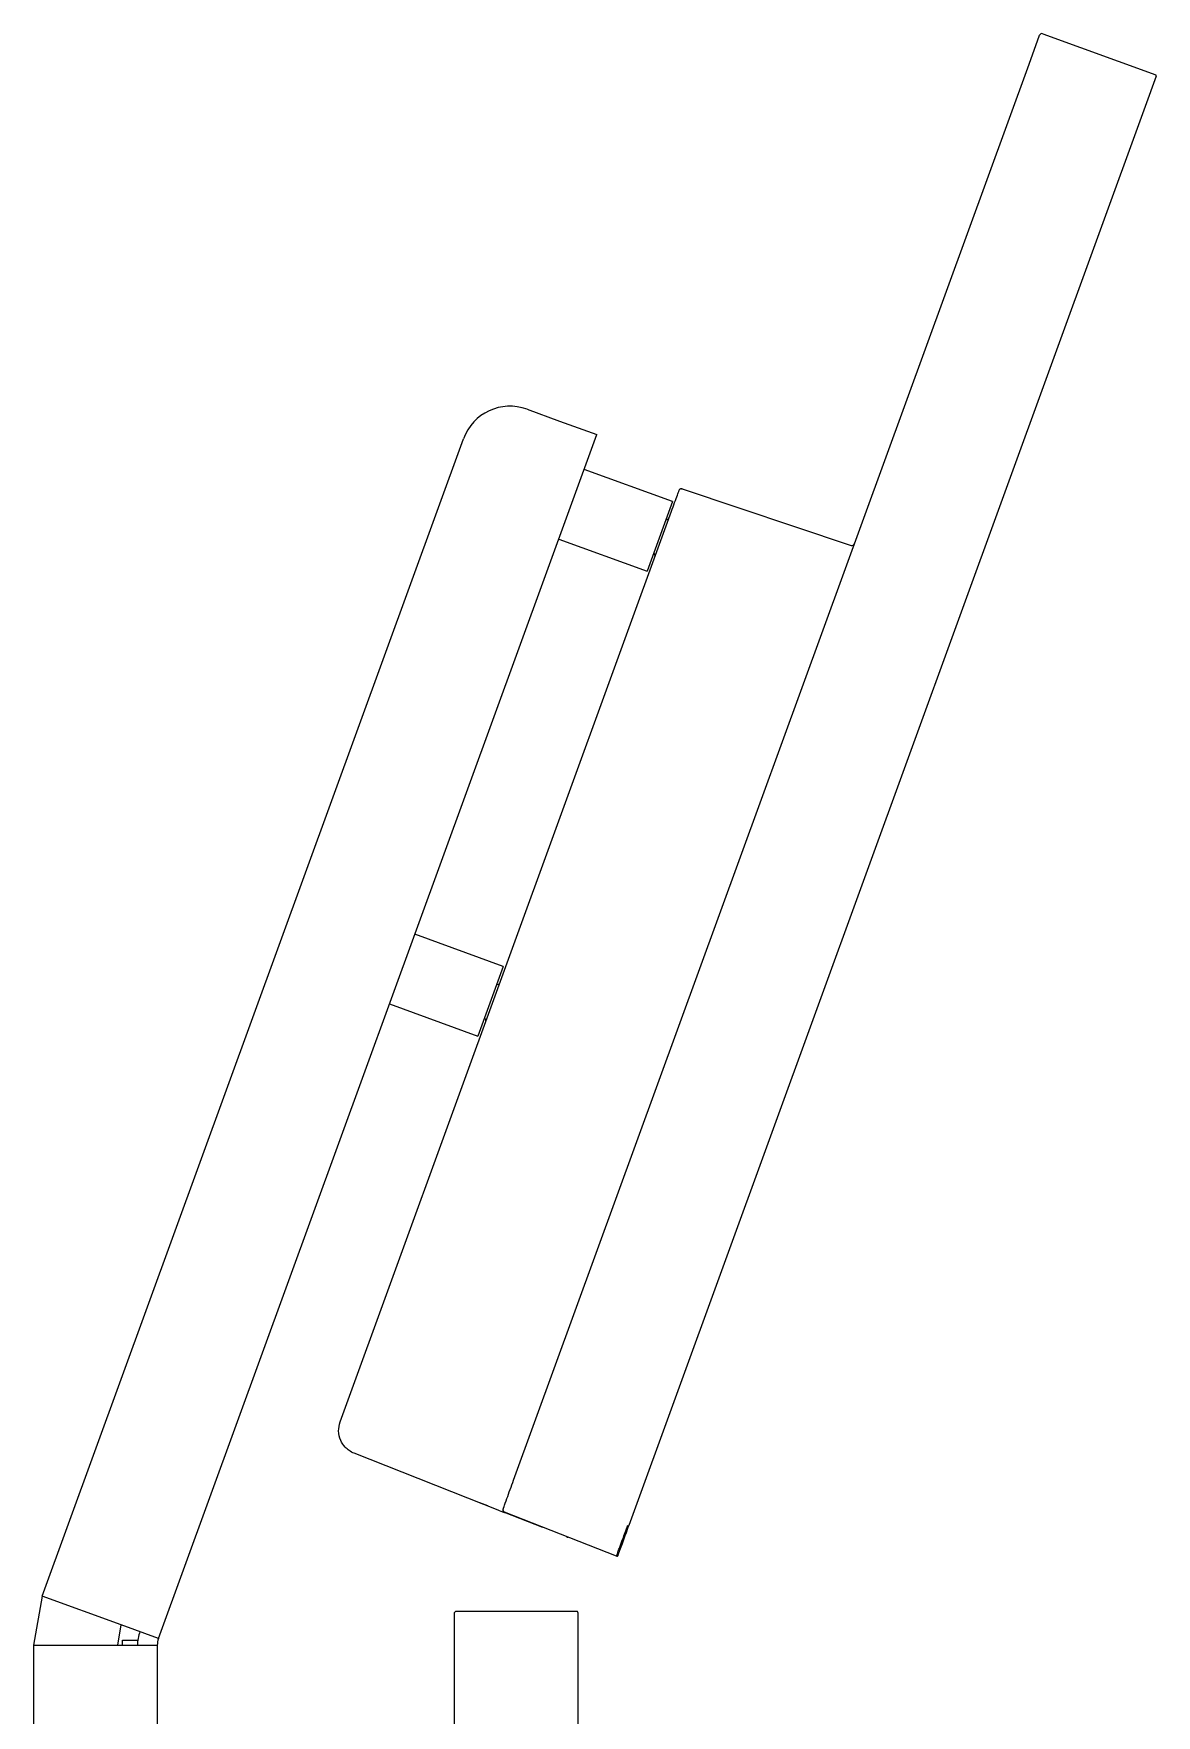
# Model space of a CAD drawing. Extents: x 28911 to 70911, y -59 to 29641.
# Drawn here: x 44113 to 44339.9, y 7515.1 to 7855 of the extents above; entities that cross this region are included whole.
import ezdxf

# ---------------------------------------------------------------- set-up
doc = ezdxf.new("R2010")
doc.units = 0
doc.header["$LTSCALE"] = 300
doc.header["$MEASUREMENT"] = 0

# ---------------------------------------------------------------- blocks, each defined once
blk = doc.blocks.new('A$C714e681e')
at = {"color": 7, "linetype": 'Continuous', "lineweight": 25}
for p, q in [((6336.87, 2015.55), (6338.99, 2021.37)), ((6339.64, 2021.67), (6362.47, 2013.36)), ((6232.68, 1729.26), (6336.87, 2015.55)), ((6362.59, 2013.1), (6360.37, 2007)), ((6360.37, 2007), (6255.95, 1720.12)), ((6235.39, 1945.78), (6241.97, 1943.39)), ((6241.97, 1943.39), (6249.49, 1940.65)), ((6137.41, 1705.82), (6222.58, 1939.81)), ((6160.91, 1697.27), (6249.49, 1940.65)), ((6264.78, 1927.11), (6246.92, 1933.61)), ((6266.77, 1929.68), (6266.73, 1929.59)), ((6266.77, 1929.68), (6300.94, 1918.25)), ((6197.59, 1741.06), (6264.6, 1925.15)), ((6264.78, 1927.11), (6259.65, 1913.01)), ((6263.47, 1923.5), (6263.48, 1923.5)), ((6241.79, 1919.51), (6259.65, 1913.01)), ((6260.96, 1916.61), (6260.97, 1916.61)), ((6230.58, 1833.14), (6212.72, 1839.64)), ((6230.58, 1833.14), (6225.45, 1819.04)), ((6229.26, 1829.53), (6229.28, 1829.53)), ((6207.59, 1825.54), (6225.45, 1819.04)), ((6226.76, 1822.65), (6226.77, 1822.64)), ((6229.91, 1723.1), (6200.46, 1734.7)), ((6227.46, 1724.06), (6225.83, 1724.7)), ((6238.58, 1719.68), (6230.82, 1722.74)), ((6253.47, 1713.89), (6230.84, 1722.8)), ((6137.41, 1705.82), (6135.66, 1695.91)), ((6153.39, 1700.01), (6137.41, 1705.82)), ((6152.66, 1695.91), (6153.39, 1700.01)), ((6160.91, 1697.27), (6153.39, 1700.01)), ((6245.46, 1702.75), (6221.16, 1702.75)), ((6153.66, 1696.91), (6156.66, 1696.91)), ((6153.66, 1695.91), (6153.66, 1696.91)), ((6156.66, 1696.91), (6156.66, 1695.91)), ((6135.66, 1695.91), (6152.66, 1695.91)), ((6135.66, 1695.91), (6135.66, 1534.91)), ((6152.66, 1695.91), (6160.66, 1695.91)), ((6160.66, 1695.91), (6160.66, 1524.91)), ((6220.66, 1696.05), (6220.66, 1391.39)), ((6245.66, 1696.05), (6245.66, 1390.76))]:
    blk.add_line(p, q, dxfattribs=at)
at = {"color": 7, "linetype": 'Continuous', "lineweight": 25, "flags": 128}
blk.add_lwpolyline([(6266.14, 1929.38), (6266.18, 1929.47), (6266.23, 1929.54)], dxfattribs=at)
at = {"color": 7, "linetype": 'Continuous', "lineweight": 25}
for centre, radius, start, end in [((6339.46, 2021.2), 0.5, 70, 160), ((6362.4, 2013.17), 0.2, 340, 70), ((6231.97, 1936.39), 10, 70, 160), ((6266.61, 1929.21), 0.5, 71.5, 120.1892), ((6263.64, 1923.97), 0.5, 251.5, 340), ((6301.1, 1918.72), 0.5, 251.5, 340), ((6260.79, 1916.14), 0.5, 340, 68.5), ((6229.44, 1830), 0.5, 251.5, 340), ((6226.59, 1822.18), 0.5, 340, 68.5), ((6231, 1723.2), 0.5, 160, 248.5), ((6231.02, 1723.26), 0.5, 160, 200.0302), ((6231.02, 1723.26), 0.5, 216.8307, 248.5), ((6243.57, 1718.26), 0.5, 248.5, 277.6143), ((6253.54, 1714.07), 0.2, 248.5, 340), ((6221.16, 1702.25), 0.5, 90, 180), ((6245.46, 1702.55), 0.2, 0, 90), ((6164.66, 1695.91), 8, 160, 180), ((6164.66, 1695.91), 4, 160, 180)]:
    blk.add_arc(centre, radius, start, end, dxfattribs=at)
for points, knots in [([(6264.6, 1925.15), (6264.82, 1925.75), (6265.27, 1927), (6265.79, 1928.42), (6266.09, 1929.24), (6266.12, 1929.33), (6266.14, 1929.38)], [0, 0, 0, 0, 0.270293, 0.562418, 0.789704, 1, 1, 1, 1]), ([(6266.73, 1929.59), (6266.69, 1929.62), (6266.61, 1929.67), (6266.48, 1929.68), (6266.34, 1929.64), (6266.27, 1929.57), (6266.23, 1929.54)], [0, 0, 0, 0, 0.249576, 0.502072, 0.753646, 1, 1, 1, 1]), ([(6200.46, 1734.7), (6200.1, 1734.87), (6199.44, 1735.19), (6198.46, 1736.05), (6197.6, 1737.35), (6197.14, 1739.19), (6197.45, 1740.45), (6197.59, 1741.06)], [0, 0, 0, 0, 0.153244, 0.287933, 0.500825, 0.756935, 1, 1, 1, 1]), ([(6230.55, 1723.44), (6230.59, 1723.54), (6230.67, 1723.75), (6231.24, 1725.33), (6231.96, 1727.29), (6232.44, 1728.62), (6232.68, 1729.26)], [0, 0, 0, 0, 0.270219, 0.562375, 0.789702, 1, 1, 1, 1]), ([(6229.91, 1723.1), (6230.04, 1723.05), (6230.31, 1722.94), (6230.61, 1722.82), (6230.79, 1722.75), (6230.81, 1722.74), (6230.82, 1722.74)], [0, 0, 0, 0, 0.270633, 0.562398, 0.789441, 1, 1, 1, 1]), ([(6230.52, 1723.25), (6230.53, 1723.2), (6230.54, 1723.1), (6230.62, 1722.97), (6230.72, 1722.88), (6230.81, 1722.84), (6230.85, 1722.83)], [0, 0, 0, 0, 0.249422, 0.502997, 0.754833, 1, 1, 1, 1]), ([(6253.47, 1713.89), (6253.5, 1713.97), (6253.54, 1714.1), (6253.83, 1714.89), (6254.19, 1715.86), (6254.66, 1717.16), (6255.23, 1718.72), (6255.58, 1719.67), (6255.76, 1720.18)], [0, 0, 0, 0, 0.242488, 0.369423, 0.499785, 0.709663, 0.844879, 1, 1, 1, 1]), ([(6255.95, 1720.12), (6255.74, 1719.55), (6255.32, 1718.38), (6254.71, 1716.72), (6254.18, 1715.25), (6253.8, 1714.2), (6253.75, 1714.07), (6253.73, 1714)], [0, 0, 0, 0, 0.176842, 0.3672, 0.563605, 0.790309, 1, 1, 1, 1]), ([(6220.66, 1702.25), (6220.66, 1702.14), (6220.66, 1701.91), (6220.66, 1700.24), (6220.66, 1698.15), (6220.66, 1696.73), (6220.66, 1696.05)], [0, 0, 0, 0, 0.270261, 0.562429, 0.789736, 1, 1, 1, 1]), ([(6245.66, 1702.55), (6245.66, 1702.5), (6245.66, 1702.4), (6245.66, 1701.57), (6245.66, 1700.17), (6245.66, 1698.25), (6245.66, 1696.77), (6245.66, 1696.05)], [0, 0, 0, 0, 0.177559, 0.367136, 0.563358, 0.789749, 1, 1, 1, 1])]:
    blk.add_open_spline(points, degree=3, knots=knots, dxfattribs=at)

msp = doc.modelspace()

# ---------------------------------------------------------------- block references
at = {"color": 4, "ltscale": 50}
msp.add_blockref('A$C714e681e', (37977.344, 5833.338), dxfattribs=at)

doc.saveas('drawing.dxf')
